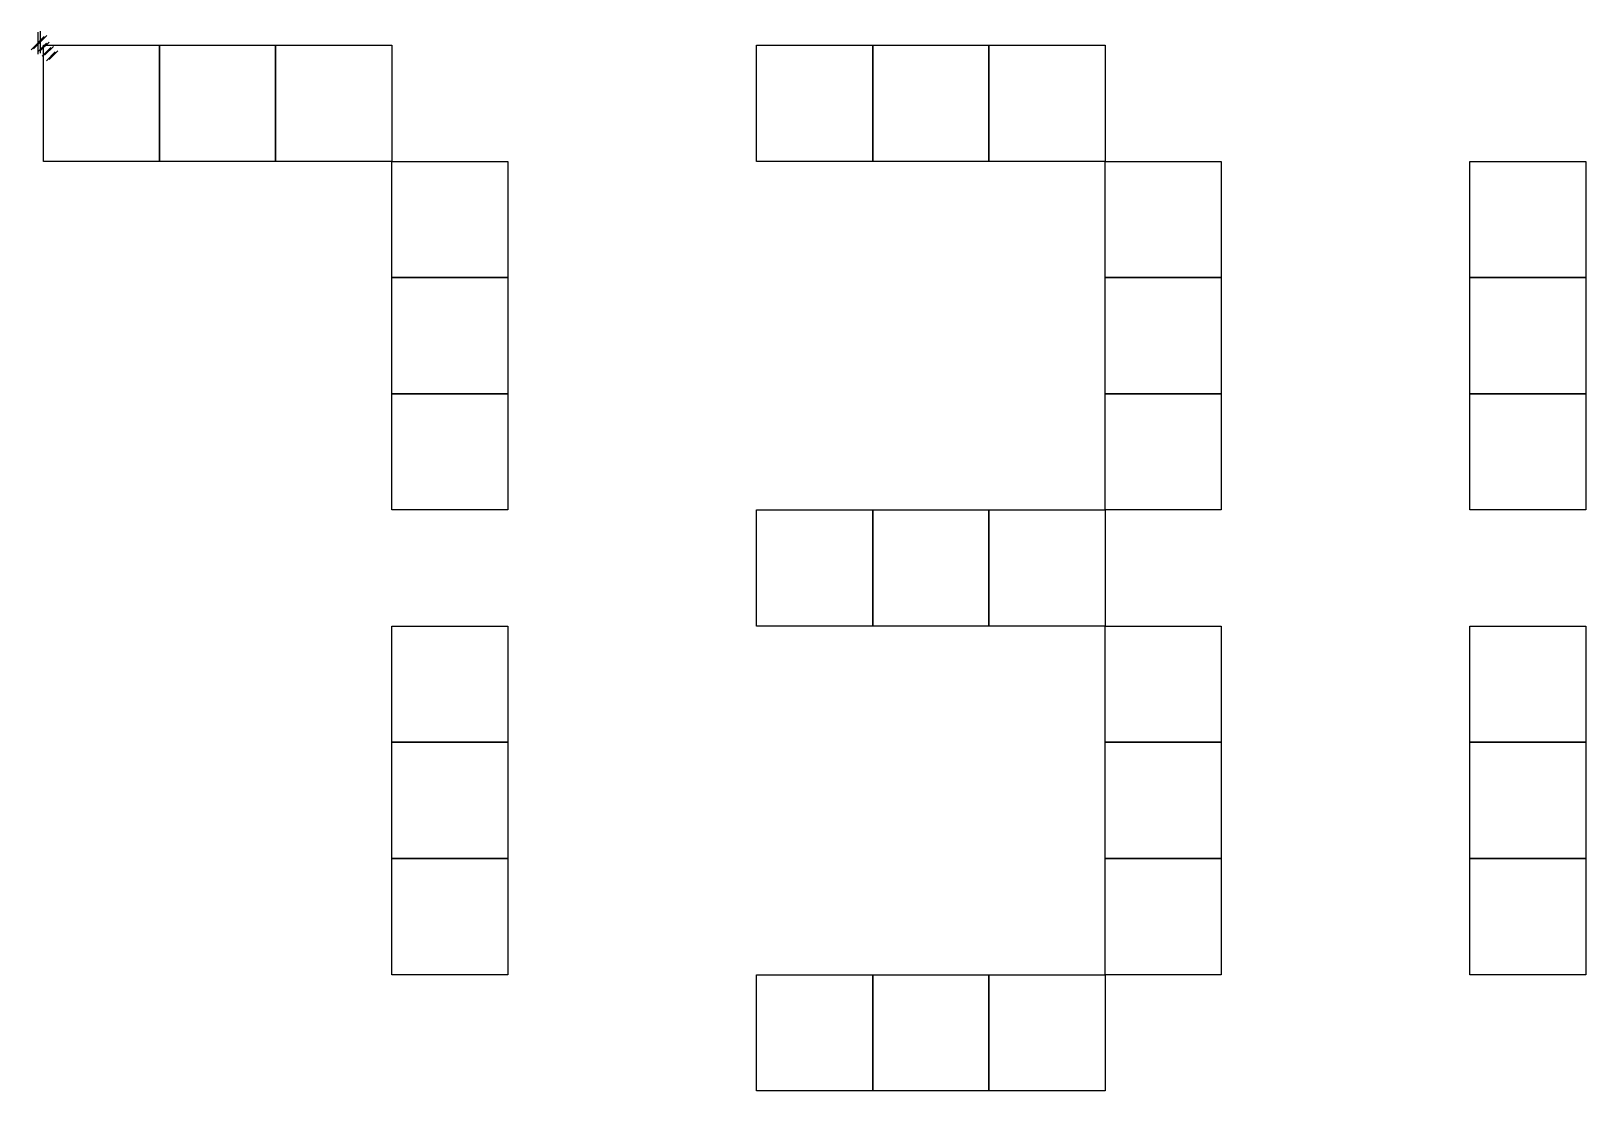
# Model space of a CAD drawing. Extents: x -1 to 187, y 1 to 128.
import ezdxf

# ---------------------------------------------------------------- set-up
doc = ezdxf.new("R2010")
doc.units = 0

msp = doc.modelspace()

# ---------------------------------------------------------------- linework, layer by layer
at = {"layer": 'Layer 1'}
for p, q in [((0.793749, 127.621), (-0.793749, 126.033)), ((1.10267, 127.744), (-0.48483, 126.15624)), ((0, 128.15), (0, 125.504)), ((0.308918, 128.273), (0.308918, 125.627)), ((1.05833, 126.827), (0, 125.76867)), ((1.36725, 126.95), (0.30892, 125.89167)), ((1.5875, 126.298), (0.52917, 125.23967)), ((0.682274, 126.577), (14.6831, 126.577)), ((0.682274, 112.576), (0.682274, 126.577)), ((1.89642, 126.421), (0.83809, 125.36267)), ((2.11666, 125.769), (1.05833, 124.71067)), ((2.42558, 125.892), (1.36725, 124.83367)), ((14.6831, 126.577), (28.6839, 126.577)), ((14.6831, 112.576), (14.6831, 126.577)), ((14.6831, 126.577), (14.6831, 112.576)), ((28.6839, 126.577), (42.6848, 126.577)), ((28.6839, 112.576), (28.6839, 126.577)), ((28.6839, 126.577), (28.6839, 112.576)), ((42.6848, 126.577), (42.6848, 112.576)), ((86.6471, 126.577), (100.648, 126.577)), ((86.6471, 112.576), (86.6471, 126.577)), ((100.648, 126.577), (114.649, 126.577)), ((100.648, 112.576), (100.648, 126.577)), ((100.648, 126.577), (100.648, 112.576)), ((114.649, 126.577), (128.65, 126.577)), ((114.649, 112.576), (114.649, 126.577)), ((114.649, 126.577), (114.649, 112.576)), ((128.65, 126.577), (128.65, 112.576)), ((14.6831, 112.576), (0.682274, 112.576)), ((28.6839, 112.576), (14.6831, 112.576)), ((42.6848, 112.576), (28.6839, 112.576)), ((42.6848, 112.576), (56.6855, 112.576)), ((42.6848, 98.5751), (42.6848, 112.576)), ((56.6855, 112.576), (56.6855, 98.5751)), ((100.648, 112.576), (86.6471, 112.576)), ((114.649, 112.576), (100.648, 112.576)), ((128.65, 112.576), (114.649, 112.576)), ((128.65, 112.576), (142.651, 112.576)), ((128.65, 98.5751), (128.65, 112.576)), ((142.651, 112.576), (142.651, 98.5751)), ((172.612, 112.576), (186.613, 112.576)), ((172.612, 98.5751), (172.612, 112.576)), ((186.613, 112.576), (186.613, 98.5751)), ((42.6848, 98.5751), (56.6855, 98.5751)), ((42.6848, 84.5744), (42.6848, 98.5751)), ((56.6855, 98.5751), (42.6848, 98.5751)), ((56.6855, 98.5751), (56.6855, 84.5744)), ((128.65, 98.5751), (142.651, 98.5751)), ((128.65, 84.5744), (128.65, 98.5751)), ((142.651, 98.5751), (128.65, 98.5751)), ((142.651, 98.5751), (142.651, 84.5744)), ((172.612, 98.5751), (186.613, 98.5751)), ((172.612, 84.5744), (172.612, 98.5751)), ((186.613, 98.5751), (172.612, 98.5751)), ((186.613, 98.5751), (186.613, 84.5744)), ((42.6848, 84.5744), (56.6855, 84.5744)), ((42.6848, 70.5735), (42.6848, 84.5744)), ((56.6855, 84.5744), (42.6848, 84.5744)), ((56.6855, 84.5744), (56.6855, 70.5735)), ((128.65, 84.5744), (142.651, 84.5744)), ((128.65, 70.5735), (128.65, 84.5744)), ((142.651, 84.5744), (128.65, 84.5744)), ((142.651, 84.5744), (142.651, 70.5735)), ((172.612, 84.5744), (186.613, 84.5744)), ((172.612, 70.5735), (172.612, 84.5744)), ((186.613, 84.5744), (172.612, 84.5744)), ((186.613, 84.5744), (186.613, 70.5735)), ((56.6855, 70.5735), (42.6848, 70.5735)), ((86.6471, 70.5735), (100.648, 70.5735)), ((86.6471, 56.5728), (86.6471, 70.5735)), ((100.648, 70.5735), (114.649, 70.5735)), ((100.648, 56.5728), (100.648, 70.5735)), ((100.648, 70.5735), (100.648, 56.5728)), ((114.649, 70.5735), (128.65, 70.5735)), ((114.649, 56.5728), (114.649, 70.5735)), ((114.649, 70.5735), (114.649, 56.5728)), ((128.65, 70.5735), (128.65, 56.5728)), ((142.651, 70.5735), (128.65, 70.5735)), ((186.613, 70.5735), (172.612, 70.5735)), ((42.6848, 56.5728), (56.6855, 56.5728)), ((42.6848, 42.5719), (42.6848, 56.5728)), ((56.6855, 56.5728), (56.6855, 42.5719)), ((100.648, 56.5728), (86.6471, 56.5728)), ((114.649, 56.5728), (100.648, 56.5728)), ((128.65, 56.5728), (114.649, 56.5728)), ((128.65, 56.5728), (142.651, 56.5728)), ((128.65, 42.5719), (128.65, 56.5728)), ((142.651, 56.5728), (142.651, 42.5719)), ((172.612, 56.5728), (186.613, 56.5728)), ((172.612, 42.5719), (172.612, 56.5728)), ((186.613, 56.5728), (186.613, 42.5719)), ((42.6848, 42.5719), (56.6855, 42.5719)), ((42.6848, 28.5712), (42.6848, 42.5719)), ((56.6855, 42.5719), (42.6848, 42.5719)), ((56.6855, 42.5719), (56.6855, 28.5712)), ((128.65, 42.5719), (142.651, 42.5719)), ((128.65, 28.5712), (128.65, 42.5719)), ((142.651, 42.5719), (128.65, 42.5719)), ((142.651, 42.5719), (142.651, 28.5712)), ((172.612, 42.5719), (186.613, 42.5719)), ((172.612, 28.5712), (172.612, 42.5719)), ((186.613, 42.5719), (172.612, 42.5719)), ((186.613, 42.5719), (186.613, 28.5712)), ((42.6848, 28.5712), (56.6855, 28.5712)), ((42.6848, 14.5695), (42.6848, 28.5712)), ((56.6855, 28.5712), (42.6848, 28.5712)), ((56.6855, 28.5712), (56.6855, 14.5695)), ((128.65, 28.5712), (142.651, 28.5712)), ((128.65, 14.5695), (128.65, 28.5712)), ((142.651, 28.5712), (128.65, 28.5712)), ((142.651, 28.5712), (142.651, 14.5695)), ((172.612, 28.5712), (186.613, 28.5712)), ((172.612, 14.5695), (172.612, 28.5712)), ((186.613, 28.5712), (172.612, 28.5712)), ((186.613, 28.5712), (186.613, 14.5695)), ((56.6855, 14.5695), (42.6848, 14.5695)), ((86.6471, 14.5695), (100.648, 14.5695)), ((86.6471, 0.570382), (86.6471, 14.5695)), ((100.648, 14.5695), (114.649, 14.5695)), ((100.648, 0.570382), (100.648, 14.5695)), ((100.648, 14.5695), (100.648, 0.570382)), ((114.649, 14.5695), (128.65, 14.5695)), ((114.649, 0.570382), (114.649, 14.5695)), ((114.649, 14.5695), (114.649, 0.570382)), ((128.65, 14.5695), (128.65, 0.570382)), ((142.651, 14.5695), (128.65, 14.5695)), ((186.613, 14.5695), (172.612, 14.5695)), ((100.648, 0.570382), (86.6471, 0.570382)), ((114.649, 0.570382), (100.648, 0.570382)), ((128.65, 0.570382), (114.649, 0.570382))]:
    msp.add_line(p, q, dxfattribs=at)

doc.saveas('drawing.dxf')
